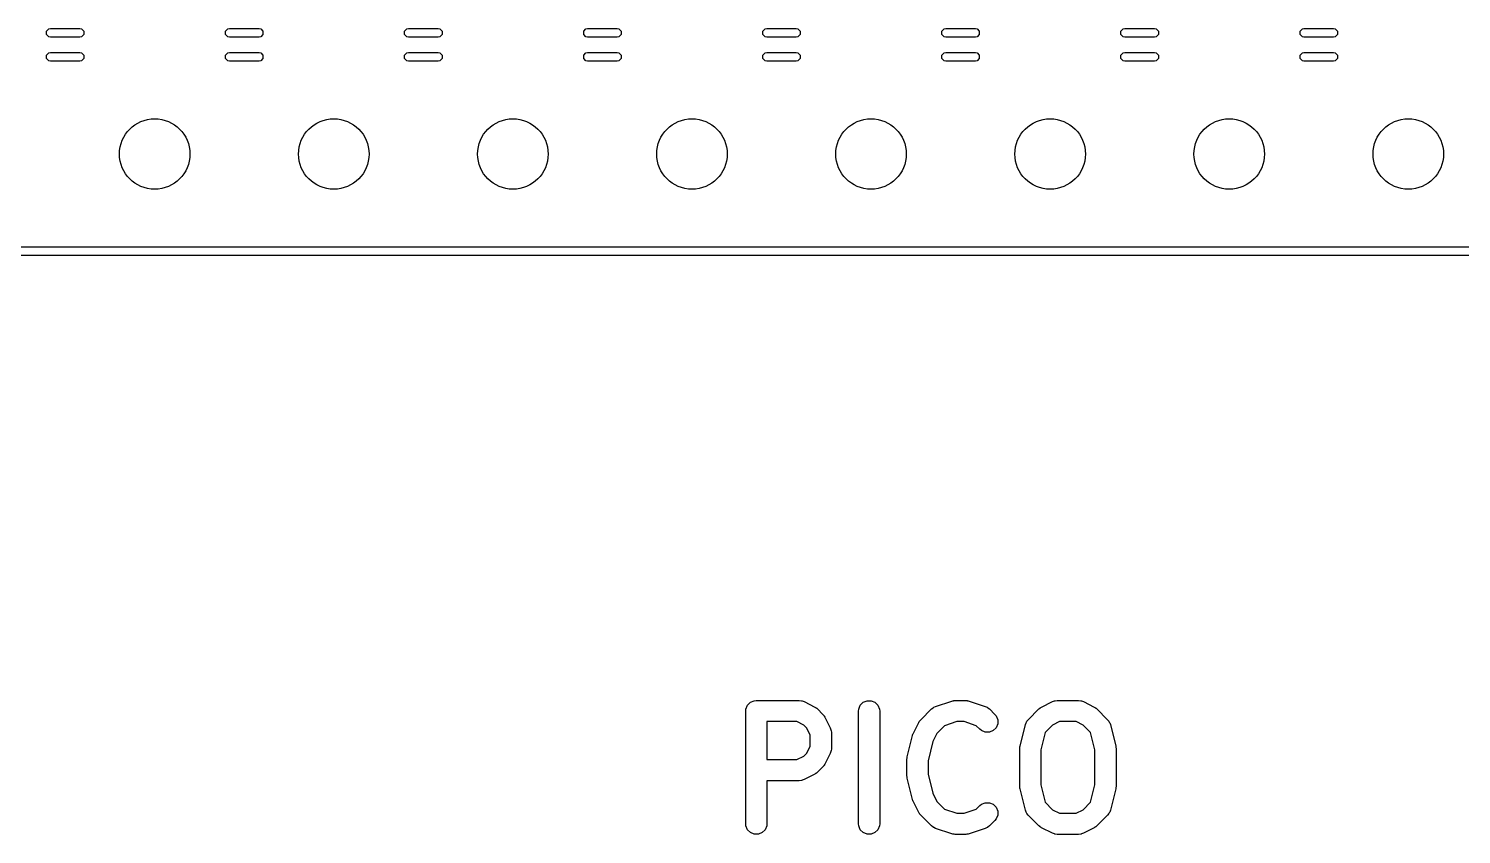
# Model space of a CAD drawing. Extents: x 90.4 to 161.7, y -143.1 to -81.8.
# Drawn here: x 120.51 to 140.83, y -124.06 to -112.62 of the extents above; entities that cross this region are included whole.
import ezdxf

# ---------------------------------------------------------------- set-up
doc = ezdxf.new("R2010")
doc.units = 0
doc.layers.add('BLACK', color=7, linetype='CONTINUOUS')

msp = doc.modelspace()

# ---------------------------------------------------------------- linework, layer by layer
at = {"layer": 'BLACK', "linetype": 'CONTINUOUS'}
for p, q in [((120.760328, -112.657978), (120.7928, -112.625506)), ((120.760328, -112.7039), (120.760328, -112.657978)), ((120.7928, -112.736372), (120.760328, -112.7039)), ((120.7928, -112.625506), (120.815761, -112.620939)), ((120.815761, -112.740939), (120.7928, -112.736372)), ((120.815761, -112.620939), (121.235761, -112.620939)), ((121.235761, -112.740939), (120.815761, -112.740939)), ((121.235761, -112.620939), (121.258722, -112.625506)), ((121.258722, -112.736372), (121.235761, -112.740939)), ((121.258722, -112.625506), (121.291194, -112.657978)), ((121.291194, -112.7039), (121.258722, -112.736372)), ((121.291194, -112.657978), (121.291194, -112.7039)), ((123.300328, -112.657978), (123.3328, -112.625506)), ((123.300328, -112.7039), (123.300328, -112.657978)), ((123.3328, -112.736372), (123.300328, -112.7039)), ((123.3328, -112.625506), (123.355761, -112.620939)), ((123.355761, -112.740939), (123.3328, -112.736372)), ((123.355761, -112.620939), (123.775761, -112.620939)), ((123.775761, -112.740939), (123.355761, -112.740939)), ((123.775761, -112.620939), (123.798722, -112.625506)), ((123.798722, -112.736372), (123.775761, -112.740939)), ((123.798722, -112.625506), (123.831194, -112.657978)), ((123.831194, -112.7039), (123.798722, -112.736372)), ((123.831194, -112.657978), (123.831194, -112.7039)), ((125.840328, -112.657978), (125.8728, -112.625506)), ((125.840328, -112.7039), (125.840328, -112.657978)), ((125.8728, -112.736372), (125.840328, -112.7039)), ((125.8728, -112.625506), (125.895761, -112.620939)), ((125.895761, -112.740939), (125.8728, -112.736372)), ((125.895761, -112.620939), (126.315761, -112.620939)), ((126.315761, -112.740939), (125.895761, -112.740939)), ((126.315761, -112.620939), (126.338722, -112.625506)), ((126.338722, -112.736372), (126.315761, -112.740939)), ((126.338722, -112.625506), (126.371194, -112.657978)), ((126.371194, -112.7039), (126.338722, -112.736372)), ((126.371194, -112.657978), (126.371194, -112.7039)), ((128.380328, -112.657978), (128.4128, -112.625506)), ((128.380328, -112.7039), (128.380328, -112.657978)), ((128.4128, -112.736372), (128.380328, -112.7039)), ((128.4128, -112.625506), (128.435761, -112.620939)), ((128.435761, -112.740939), (128.4128, -112.736372)), ((128.435761, -112.620939), (128.855761, -112.620939)), ((128.855761, -112.740939), (128.435761, -112.740939)), ((128.855761, -112.620939), (128.878722, -112.625506)), ((128.878722, -112.736372), (128.855761, -112.740939)), ((128.878722, -112.625506), (128.911194, -112.657978)), ((128.911194, -112.7039), (128.878722, -112.736372)), ((128.911194, -112.657978), (128.911194, -112.7039)), ((130.920328, -112.657978), (130.9528, -112.625506)), ((130.920328, -112.7039), (130.920328, -112.657978)), ((130.9528, -112.736372), (130.920328, -112.7039)), ((130.9528, -112.625506), (130.975761, -112.620939)), ((130.975761, -112.740939), (130.9528, -112.736372)), ((130.975761, -112.620939), (131.395761, -112.620939)), ((131.395761, -112.740939), (130.975761, -112.740939)), ((131.395761, -112.620939), (131.418722, -112.625506)), ((131.418722, -112.736372), (131.395761, -112.740939)), ((131.418722, -112.625506), (131.451194, -112.657978)), ((131.451194, -112.7039), (131.418722, -112.736372)), ((131.451194, -112.657978), (131.451194, -112.7039)), ((133.460328, -112.657978), (133.4928, -112.625506)), ((133.460328, -112.7039), (133.460328, -112.657978)), ((133.4928, -112.736372), (133.460328, -112.7039)), ((133.4928, -112.625506), (133.515761, -112.620939)), ((133.515761, -112.740939), (133.4928, -112.736372)), ((133.515761, -112.620939), (133.935761, -112.620939)), ((133.935761, -112.740939), (133.515761, -112.740939)), ((133.935761, -112.620939), (133.958722, -112.625506)), ((133.958722, -112.736372), (133.935761, -112.740939)), ((133.958722, -112.625506), (133.991194, -112.657978)), ((133.991194, -112.7039), (133.958722, -112.736372)), ((133.991194, -112.657978), (133.991194, -112.7039)), ((136.000328, -112.657978), (136.0328, -112.625506)), ((136.000328, -112.7039), (136.000328, -112.657978)), ((136.0328, -112.736372), (136.000328, -112.7039)), ((136.0328, -112.625506), (136.055761, -112.620939)), ((136.055761, -112.740939), (136.0328, -112.736372)), ((136.055761, -112.620939), (136.475761, -112.620939)), ((136.475761, -112.740939), (136.055761, -112.740939)), ((136.475761, -112.620939), (136.498722, -112.625506)), ((136.498722, -112.736372), (136.475761, -112.740939)), ((136.498722, -112.625506), (136.531194, -112.657978)), ((136.531194, -112.7039), (136.498722, -112.736372)), ((136.531194, -112.657978), (136.531194, -112.7039)), ((138.540328, -112.657978), (138.5728, -112.625506)), ((138.540328, -112.7039), (138.540328, -112.657978)), ((138.5728, -112.736372), (138.540328, -112.7039)), ((138.5728, -112.625506), (138.595761, -112.620939)), ((138.595761, -112.740939), (138.5728, -112.736372)), ((138.595761, -112.620939), (139.015761, -112.620939)), ((139.015761, -112.740939), (138.595761, -112.740939)), ((139.015761, -112.620939), (139.038722, -112.625506)), ((139.038722, -112.736372), (139.015761, -112.740939)), ((139.038722, -112.625506), (139.071194, -112.657978)), ((139.071194, -112.7039), (139.038722, -112.736372)), ((139.071194, -112.657978), (139.071194, -112.7039)), ((120.760328, -112.997978), (120.7928, -112.965506)), ((120.7928, -112.965506), (120.815761, -112.960939)), ((120.815761, -112.960939), (121.235761, -112.960939)), ((121.235761, -112.960939), (121.258722, -112.965506)), ((121.258722, -112.965506), (121.291194, -112.997978)), ((123.300328, -112.997978), (123.3328, -112.965506)), ((123.3328, -112.965506), (123.355761, -112.960939)), ((123.355761, -112.960939), (123.775761, -112.960939)), ((123.775761, -112.960939), (123.798722, -112.965506)), ((123.798722, -112.965506), (123.831194, -112.997978)), ((125.840328, -112.997978), (125.8728, -112.965506)), ((125.8728, -112.965506), (125.895761, -112.960939)), ((125.895761, -112.960939), (126.315761, -112.960939)), ((126.315761, -112.960939), (126.338722, -112.965506)), ((126.338722, -112.965506), (126.371194, -112.997978)), ((128.380328, -112.997978), (128.4128, -112.965506)), ((128.4128, -112.965506), (128.435761, -112.960939)), ((128.435761, -112.960939), (128.855761, -112.960939)), ((128.855761, -112.960939), (128.878722, -112.965506)), ((128.878722, -112.965506), (128.911194, -112.997978)), ((130.920328, -112.997978), (130.9528, -112.965506)), ((130.9528, -112.965506), (130.975761, -112.960939)), ((130.975761, -112.960939), (131.395761, -112.960939)), ((131.395761, -112.960939), (131.418722, -112.965506)), ((131.418722, -112.965506), (131.451194, -112.997978)), ((133.460328, -112.997978), (133.4928, -112.965506)), ((133.4928, -112.965506), (133.515761, -112.960939)), ((133.515761, -112.960939), (133.935761, -112.960939)), ((133.935761, -112.960939), (133.958722, -112.965506)), ((133.958722, -112.965506), (133.991194, -112.997978)), ((136.000328, -112.997978), (136.0328, -112.965506)), ((136.0328, -112.965506), (136.055761, -112.960939)), ((136.055761, -112.960939), (136.475761, -112.960939)), ((136.475761, -112.960939), (136.498722, -112.965506)), ((136.498722, -112.965506), (136.531194, -112.997978)), ((138.540328, -112.997978), (138.5728, -112.965506)), ((138.5728, -112.965506), (138.595761, -112.960939)), ((138.595761, -112.960939), (139.015761, -112.960939)), ((139.015761, -112.960939), (139.038722, -112.965506)), ((139.038722, -112.965506), (139.071194, -112.997978)), ((120.760328, -113.0439), (120.760328, -112.997978)), ((120.7928, -113.076372), (120.760328, -113.0439)), ((120.815761, -113.080939), (120.7928, -113.076372)), ((121.235761, -113.080939), (120.815761, -113.080939)), ((121.258722, -113.076372), (121.235761, -113.080939)), ((121.291194, -113.0439), (121.258722, -113.076372)), ((121.291194, -112.997978), (121.291194, -113.0439)), ((123.300328, -113.0439), (123.300328, -112.997978)), ((123.3328, -113.076372), (123.300328, -113.0439)), ((123.355761, -113.080939), (123.3328, -113.076372)), ((123.775761, -113.080939), (123.355761, -113.080939)), ((123.798722, -113.076372), (123.775761, -113.080939)), ((123.831194, -113.0439), (123.798722, -113.076372)), ((123.831194, -112.997978), (123.831194, -113.0439)), ((125.840328, -113.0439), (125.840328, -112.997978)), ((125.8728, -113.076372), (125.840328, -113.0439)), ((125.895761, -113.080939), (125.8728, -113.076372)), ((126.315761, -113.080939), (125.895761, -113.080939)), ((126.338722, -113.076372), (126.315761, -113.080939)), ((126.371194, -113.0439), (126.338722, -113.076372)), ((126.371194, -112.997978), (126.371194, -113.0439)), ((128.380328, -113.0439), (128.380328, -112.997978)), ((128.4128, -113.076372), (128.380328, -113.0439)), ((128.435761, -113.080939), (128.4128, -113.076372)), ((128.855761, -113.080939), (128.435761, -113.080939)), ((128.878722, -113.076372), (128.855761, -113.080939)), ((128.911194, -113.0439), (128.878722, -113.076372)), ((128.911194, -112.997978), (128.911194, -113.0439)), ((130.920328, -113.0439), (130.920328, -112.997978)), ((130.9528, -113.076372), (130.920328, -113.0439)), ((130.975761, -113.080939), (130.9528, -113.076372)), ((131.395761, -113.080939), (130.975761, -113.080939)), ((131.418722, -113.076372), (131.395761, -113.080939)), ((131.451194, -113.0439), (131.418722, -113.076372)), ((131.451194, -112.997978), (131.451194, -113.0439)), ((133.460328, -113.0439), (133.460328, -112.997978)), ((133.4928, -113.076372), (133.460328, -113.0439)), ((133.515761, -113.080939), (133.4928, -113.076372)), ((133.935761, -113.080939), (133.515761, -113.080939)), ((133.958722, -113.076372), (133.935761, -113.080939)), ((133.991194, -113.0439), (133.958722, -113.076372)), ((133.991194, -112.997978), (133.991194, -113.0439)), ((136.000328, -113.0439), (136.000328, -112.997978)), ((136.0328, -113.076372), (136.000328, -113.0439)), ((136.055761, -113.080939), (136.0328, -113.076372)), ((136.475761, -113.080939), (136.055761, -113.080939)), ((136.498722, -113.076372), (136.475761, -113.080939)), ((136.531194, -113.0439), (136.498722, -113.076372)), ((136.531194, -112.997978), (136.531194, -113.0439)), ((138.540328, -113.0439), (138.540328, -112.997978)), ((138.5728, -113.076372), (138.540328, -113.0439)), ((138.595761, -113.080939), (138.5728, -113.076372)), ((139.015761, -113.080939), (138.595761, -113.080939)), ((139.038722, -113.076372), (139.015761, -113.080939)), ((139.071194, -113.0439), (139.038722, -113.076372)), ((139.071194, -112.997978), (139.071194, -113.0439)), ((111.422241, -115.720939), (156.029281, -115.720939)), ((156.029281, -115.840939), (111.422241, -115.840939)), ((130.678362, -122.309337), (130.681244, -122.280073)), ((130.678362, -123.909337), (130.678362, -122.309337)), ((130.681244, -122.280073), (130.703642, -122.226001)), ((130.703642, -122.226001), (130.745026, -122.184617)), ((130.745026, -122.184617), (130.799098, -122.162219)), ((130.799098, -122.162219), (130.828362, -122.159337)), ((130.828362, -122.159337), (131.437886, -122.159337)), ((131.437886, -122.159337), (131.46715, -122.162219)), ((131.46715, -122.162219), (131.472128, -122.164281)), ((131.472128, -122.164281), (131.477504, -122.164663)), ((131.477504, -122.164663), (131.504968, -122.175173)), ((131.504968, -122.175173), (131.657349, -122.251363)), ((131.657349, -122.251363), (131.669943, -122.259291)), ((131.669943, -122.259291), (131.673603, -122.260807)), ((131.673603, -122.260807), (131.677723, -122.264188)), ((131.677723, -122.264188), (131.682234, -122.267028)), ((131.682234, -122.267028), (131.684828, -122.270019)), ((131.684828, -122.270019), (131.696334, -122.279462)), ((131.696334, -122.279462), (131.772524, -122.355653)), ((132.278362, -122.309337), (132.281244, -122.280073)), ((132.278362, -123.909337), (132.278362, -122.309337)), ((132.281244, -122.280073), (132.303642, -122.226001)), ((132.303642, -122.226001), (132.345026, -122.184617)), ((132.345026, -122.184617), (132.399098, -122.162219)), ((132.399098, -122.162219), (132.457626, -122.162219)), ((132.457626, -122.162219), (132.511698, -122.184617)), ((132.511698, -122.184617), (132.553082, -122.226001)), ((132.553082, -122.226001), (132.57548, -122.280073)), ((132.57548, -122.280073), (132.578362, -122.309337)), ((132.578362, -122.309337), (132.578362, -123.909337)), ((133.160391, -122.431842), (133.312772, -122.279461)), ((133.312772, -122.279461), (133.335502, -122.260806)), ((133.335502, -122.260806), (133.340483, -122.258742)), ((133.340483, -122.258742), (133.344553, -122.255213)), ((133.344553, -122.255213), (133.371404, -122.243224)), ((133.371404, -122.243224), (133.599976, -122.167034)), ((133.599976, -122.167034), (133.614488, -122.163734)), ((133.614488, -122.163734), (133.618146, -122.162219)), ((133.618146, -122.162219), (133.623448, -122.161696)), ((133.623448, -122.161696), (133.62865, -122.160514)), ((133.62865, -122.160514), (133.632604, -122.160795)), ((133.632604, -122.160795), (133.64741, -122.159337)), ((133.64741, -122.159337), (133.799791, -122.159337)), ((133.799791, -122.159337), (133.814596, -122.160795)), ((133.814596, -122.160795), (133.818551, -122.160514)), ((133.818551, -122.160514), (133.823752, -122.161696)), ((133.823752, -122.161696), (133.829055, -122.162219)), ((133.829055, -122.162219), (133.832712, -122.163734)), ((133.832712, -122.163734), (133.847225, -122.167034)), ((133.847225, -122.167034), (134.075796, -122.243224)), ((134.075796, -122.243224), (134.102647, -122.255213)), ((134.102647, -122.255213), (134.106717, -122.258743)), ((134.106717, -122.258743), (134.111697, -122.260806)), ((134.111697, -122.260806), (134.134428, -122.279461)), ((134.134428, -122.279461), (134.210619, -122.355652)), ((134.684201, -122.431842), (134.836582, -122.279461)), ((134.836582, -122.279461), (134.848088, -122.270017)), ((134.848088, -122.270017), (134.850681, -122.267028)), ((134.850681, -122.267028), (134.855186, -122.264191)), ((134.855186, -122.264191), (134.859312, -122.260806)), ((134.859312, -122.260806), (134.862975, -122.259288)), ((134.862975, -122.259288), (134.875566, -122.251363)), ((134.875566, -122.251363), (135.027947, -122.175173)), ((135.027947, -122.175173), (135.055411, -122.164663)), ((135.055411, -122.164663), (135.060786, -122.164281)), ((135.060786, -122.164281), (135.065765, -122.162219)), ((135.065765, -122.162219), (135.095029, -122.159337)), ((135.095029, -122.159337), (135.399791, -122.159337)), ((135.399791, -122.159337), (135.429055, -122.162219)), ((135.429055, -122.162219), (135.434033, -122.164281)), ((135.434033, -122.164281), (135.439409, -122.164663)), ((135.439409, -122.164663), (135.466873, -122.175173)), ((135.466873, -122.175173), (135.619254, -122.251363)), ((135.619254, -122.251363), (135.631845, -122.259289)), ((135.631845, -122.259289), (135.635507, -122.260806)), ((135.635507, -122.260806), (135.639629, -122.264189)), ((135.639629, -122.264189), (135.644139, -122.267028)), ((135.644139, -122.267028), (135.646733, -122.270019)), ((135.646733, -122.270019), (135.658238, -122.279461)), ((135.658238, -122.279461), (135.810619, -122.431842)), ((131.402476, -122.459337), (130.978362, -122.459337)), ((130.978362, -122.459337), (130.978362, -122.997432)), ((131.501412, -122.508804), (131.402476, -122.459337)), ((131.543178, -122.550571), (131.501412, -122.508804)), ((131.772524, -122.355653), (131.781962, -122.367153)), ((131.781962, -122.367153), (131.784956, -122.36975)), ((131.784956, -122.36975), (131.787796, -122.374262)), ((131.787796, -122.374262), (131.791179, -122.378384)), ((131.791179, -122.378384), (131.792695, -122.382045)), ((131.792695, -122.382045), (131.800621, -122.394636)), ((131.800621, -122.394636), (131.876812, -122.547016)), ((133.056103, -122.623207), (133.132293, -122.470826)), ((133.132293, -122.470826), (133.140219, -122.458234)), ((133.140219, -122.458234), (133.141736, -122.454573)), ((133.141736, -122.454573), (133.145119, -122.45045)), ((133.145119, -122.45045), (133.147958, -122.445941)), ((133.147958, -122.445941), (133.150949, -122.443346)), ((133.150949, -122.443346), (133.160391, -122.431842)), ((133.499864, -122.516632), (133.389735, -122.626761)), ((133.671753, -122.459337), (133.499864, -122.516632)), ((133.775448, -122.459337), (133.671753, -122.459337)), ((133.947335, -122.516632), (133.775448, -122.459337)), ((133.998487, -122.567784), (133.947335, -122.516632)), ((134.210619, -122.355652), (134.229274, -122.378382)), ((134.229274, -122.378382), (134.251671, -122.432455)), ((134.251671, -122.490981), (134.229274, -122.545053)), ((134.251671, -122.432455), (134.251671, -122.490981)), ((134.568555, -122.806289), (134.644746, -122.501527)), ((134.644746, -122.501527), (134.654639, -122.473836)), ((134.654639, -122.473836), (134.661278, -122.464874)), ((134.661278, -122.464874), (134.665546, -122.454573)), ((134.665546, -122.454573), (134.684201, -122.431842)), ((135.031501, -122.508805), (134.92571, -122.614596)), ((135.130439, -122.459337), (135.031501, -122.508805)), ((135.364381, -122.459337), (135.130439, -122.459337)), ((135.463318, -122.508805), (135.364381, -122.459337)), ((135.569108, -122.614595), (135.463318, -122.508805)), ((135.810619, -122.431842), (135.829274, -122.454572)), ((135.829274, -122.454572), (135.833542, -122.464877)), ((135.833542, -122.464877), (135.840181, -122.473837)), ((135.840181, -122.473837), (135.850074, -122.501528)), ((135.850074, -122.501528), (135.926264, -122.80629)), ((131.592648, -122.649509), (131.543178, -122.550571)), ((131.592648, -122.807259), (131.592648, -122.649509)), ((131.876812, -122.547016), (131.887321, -122.57448)), ((131.887321, -122.57448), (131.887702, -122.579854)), ((131.887702, -122.579854), (131.889766, -122.584835)), ((131.889766, -122.584835), (131.892648, -122.614099)), ((131.892648, -122.614099), (131.892648, -122.84267)), ((132.968555, -122.95867), (133.044746, -122.653908)), ((133.044746, -122.653908), (133.045516, -122.651752)), ((133.045516, -122.651752), (133.045593, -122.650671)), ((133.045593, -122.650671), (133.050252, -122.638496)), ((133.050252, -122.638496), (133.054639, -122.626217)), ((133.054639, -122.626217), (133.055284, -122.625345)), ((133.055284, -122.625345), (133.056103, -122.623207)), ((133.389735, -122.626761), (133.331794, -122.742644)), ((134.021217, -122.586439), (133.998487, -122.567784)), ((134.07529, -122.608836), (134.021217, -122.586439)), ((134.133816, -122.608836), (134.07529, -122.608836)), ((134.187888, -122.586439), (134.133816, -122.608836)), ((134.229274, -122.545053), (134.187888, -122.586439)), ((134.92571, -122.614596), (134.864076, -122.861135)), ((135.630743, -122.861137), (135.569108, -122.614595)), ((131.501412, -122.947964), (131.543178, -122.906197)), ((131.543178, -122.906197), (131.592648, -122.807259)), ((131.876812, -122.909753), (131.800621, -123.062133)), ((131.887321, -122.882289), (131.876812, -122.909753)), ((131.887702, -122.876914), (131.887321, -122.882289)), ((131.889766, -122.871934), (131.887702, -122.876914)), ((131.892648, -122.84267), (131.889766, -122.871934)), ((133.331794, -122.742644), (133.264076, -123.013516)), ((134.564076, -122.84267), (134.564578, -122.837566)), ((134.564076, -123.376004), (134.564076, -122.84267)), ((134.564253, -122.835379), (134.565872, -122.824427)), ((134.564578, -122.837566), (134.564253, -122.835379)), ((134.565872, -122.824427), (134.566958, -122.813406)), ((134.566958, -122.813406), (134.567804, -122.811361)), ((134.567804, -122.811361), (134.568555, -122.806289)), ((134.864076, -122.861135), (134.864076, -123.357538)), ((135.630743, -123.357536), (135.630743, -122.861137)), ((135.926264, -122.80629), (135.927013, -122.811361)), ((135.927013, -122.811361), (135.927861, -122.813406)), ((135.927861, -122.813406), (135.928946, -122.824428)), ((135.928946, -122.824428), (135.930566, -122.835379)), ((135.930566, -122.835379), (135.93024, -122.837566)), ((135.93024, -122.837566), (135.930743, -122.84267)), ((135.930743, -122.84267), (135.930743, -123.376004)), ((130.978362, -122.997432), (131.402476, -122.997432)), ((131.402476, -122.997432), (131.501412, -122.947964)), ((131.772524, -123.101116), (131.696334, -123.177307)), ((131.781962, -123.089615), (131.772524, -123.101116)), ((131.784956, -123.087019), (131.781962, -123.089615)), ((131.787796, -123.082506), (131.784956, -123.087019)), ((131.791179, -123.078385), (131.787796, -123.082506)), ((131.792695, -123.074723), (131.791179, -123.078385)), ((131.800621, -123.062133), (131.792695, -123.074723)), ((132.964076, -122.995051), (132.964578, -122.989947)), ((132.964076, -123.223623), (132.964076, -122.995051)), ((132.964253, -122.98776), (132.965872, -122.976808)), ((132.964578, -122.989947), (132.964253, -122.98776)), ((132.965872, -122.976808), (132.966958, -122.965787)), ((132.966958, -122.965787), (132.967804, -122.963742)), ((132.967804, -122.963742), (132.968555, -122.95867)), ((133.264076, -123.013516), (133.264076, -123.205157)), ((131.437886, -123.297432), (130.978362, -123.297432)), ((130.978362, -123.297432), (130.978362, -123.909337)), ((131.46715, -123.29455), (131.437886, -123.297432)), ((131.472128, -123.292487), (131.46715, -123.29455)), ((131.477504, -123.292106), (131.472128, -123.292487)), ((131.504968, -123.281596), (131.477504, -123.292106)), ((131.657349, -123.205406), (131.504968, -123.281596)), ((131.669943, -123.197477), (131.657349, -123.205406)), ((131.673603, -123.195962), (131.669943, -123.197477)), ((131.677723, -123.19258), (131.673603, -123.195962)), ((131.682234, -123.189741), (131.677723, -123.19258)), ((131.684828, -123.186749), (131.682234, -123.189741)), ((131.696334, -123.177307), (131.684828, -123.186749)), ((132.964578, -123.228726), (132.964076, -123.223623)), ((132.964253, -123.230914), (132.964578, -123.228726)), ((132.965872, -123.241865), (132.964253, -123.230914)), ((132.966958, -123.252887), (132.965872, -123.241865)), ((132.967804, -123.254931), (132.966958, -123.252887)), ((132.968555, -123.260004), (132.967804, -123.254931)), ((133.044746, -123.564766), (132.968555, -123.260004)), ((133.264076, -123.205157), (133.331794, -123.476029)), ((133.331794, -123.476029), (133.389735, -123.591912)), ((134.564578, -123.381107), (134.564076, -123.376004)), ((134.564253, -123.383295), (134.564578, -123.381107)), ((134.565872, -123.394246), (134.564253, -123.383295)), ((134.566958, -123.405268), (134.565872, -123.394246)), ((134.567804, -123.407312), (134.566958, -123.405268)), ((134.568555, -123.412385), (134.567804, -123.407312)), ((134.644746, -123.717147), (134.568555, -123.412385)), ((134.864076, -123.357538), (134.92571, -123.604077)), ((135.569108, -123.604078), (135.630743, -123.357536)), ((135.926264, -123.412384), (135.850074, -123.717146)), ((135.927013, -123.407312), (135.926264, -123.412384)), ((135.927861, -123.405268), (135.927013, -123.407312)), ((135.928946, -123.394245), (135.927861, -123.405268)), ((135.930566, -123.383295), (135.928946, -123.394245)), ((135.930743, -123.376004), (135.93024, -123.381107)), ((135.93024, -123.381107), (135.930566, -123.383295)), ((133.045516, -123.566921), (133.044746, -123.564766)), ((133.045593, -123.568003), (133.045516, -123.566921)), ((133.050252, -123.580177), (133.045593, -123.568003)), ((133.054639, -123.592457), (133.050252, -123.580177)), ((133.055284, -123.593328), (133.054639, -123.592457)), ((133.056103, -123.595467), (133.055284, -123.593328)), ((133.132293, -123.747848), (133.056103, -123.595467)), ((133.140219, -123.760439), (133.132293, -123.747848)), ((133.389735, -123.591912), (133.499864, -123.702041)), ((133.499864, -123.702041), (133.671753, -123.759337)), ((133.775448, -123.759337), (133.947335, -123.702041)), ((133.947335, -123.702041), (133.998487, -123.65089)), ((133.998487, -123.65089), (134.021217, -123.632235)), ((134.021217, -123.632235), (134.07529, -123.609838)), ((134.07529, -123.609838), (134.133816, -123.609838)), ((134.133816, -123.609838), (134.187888, -123.632235)), ((134.187888, -123.632235), (134.229274, -123.673621)), ((134.229274, -123.673621), (134.251671, -123.727693)), ((134.251671, -123.727693), (134.251671, -123.786219)), ((134.654639, -123.744838), (134.644746, -123.717147)), ((134.661278, -123.753799), (134.654639, -123.744838)), ((134.92571, -123.604077), (135.031501, -123.709868)), ((135.031501, -123.709868), (135.130439, -123.759337)), ((135.364381, -123.759337), (135.463318, -123.709868)), ((135.463318, -123.709868), (135.569108, -123.604078)), ((135.840181, -123.744837), (135.833542, -123.753796)), ((135.850074, -123.717146), (135.840181, -123.744837)), ((130.681244, -123.938601), (130.678362, -123.909337)), ((130.703642, -123.992673), (130.681244, -123.938601)), ((130.97548, -123.938601), (130.953082, -123.992673)), ((130.978362, -123.909337), (130.97548, -123.938601)), ((132.281244, -123.938601), (132.278362, -123.909337)), ((132.303642, -123.992673), (132.281244, -123.938601)), ((132.57548, -123.938601), (132.553082, -123.992673)), ((132.578362, -123.909337), (132.57548, -123.938601)), ((133.141736, -123.764101), (133.140219, -123.760439)), ((133.145119, -123.768223), (133.141736, -123.764101)), ((133.147958, -123.772733), (133.145119, -123.768223)), ((133.150949, -123.775327), (133.147958, -123.772733)), ((133.160391, -123.786832), (133.150949, -123.775327)), ((133.312772, -123.939213), (133.160391, -123.786832)), ((133.335502, -123.957868), (133.312772, -123.939213)), ((133.671753, -123.759337), (133.775448, -123.759337)), ((134.134428, -123.939213), (134.111697, -123.957868)), ((134.210619, -123.863022), (134.134428, -123.939213)), ((134.229274, -123.840292), (134.210619, -123.863022)), ((134.251671, -123.786219), (134.229274, -123.840292)), ((134.665546, -123.764101), (134.661278, -123.753799)), ((134.684201, -123.786832), (134.665546, -123.764101)), ((134.836582, -123.939213), (134.684201, -123.786832)), ((134.848088, -123.948656), (134.836582, -123.939213)), ((134.850681, -123.951646), (134.848088, -123.948656)), ((134.855186, -123.954482), (134.850681, -123.951646)), ((135.130439, -123.759337), (135.364381, -123.759337)), ((135.644139, -123.951646), (135.639629, -123.954484)), ((135.646733, -123.948654), (135.644139, -123.951646)), ((135.658238, -123.939213), (135.646733, -123.948654)), ((135.810619, -123.786832), (135.658238, -123.939213)), ((135.829274, -123.764102), (135.810619, -123.786832)), ((135.833542, -123.753796), (135.829274, -123.764102)), ((130.745026, -124.034057), (130.703642, -123.992673)), ((130.799098, -124.056455), (130.745026, -124.034057)), ((130.857626, -124.056455), (130.799098, -124.056455)), ((130.911698, -124.034057), (130.857626, -124.056455)), ((130.953082, -123.992673), (130.911698, -124.034057)), ((132.345026, -124.034057), (132.303642, -123.992673)), ((132.399098, -124.056455), (132.345026, -124.034057)), ((132.457626, -124.056455), (132.399098, -124.056455)), ((132.511698, -124.034057), (132.457626, -124.056455)), ((132.553082, -123.992673), (132.511698, -124.034057)), ((133.340483, -123.959931), (133.335502, -123.957868)), ((133.344553, -123.963461), (133.340483, -123.959931)), ((133.371404, -123.97545), (133.344553, -123.963461)), ((133.599976, -124.05164), (133.371404, -123.97545)), ((133.614488, -124.054939), (133.599976, -124.05164)), ((133.618146, -124.056455), (133.614488, -124.054939)), ((133.623448, -124.056977), (133.618146, -124.056455)), ((133.62865, -124.05816), (133.623448, -124.056977)), ((133.632604, -124.057878), (133.62865, -124.05816)), ((133.64741, -124.059337), (133.632604, -124.057878)), ((133.799791, -124.059337), (133.64741, -124.059337)), ((133.814596, -124.057878), (133.799791, -124.059337)), ((133.818551, -124.05816), (133.814596, -124.057878)), ((133.823752, -124.056977), (133.818551, -124.05816)), ((133.829055, -124.056455), (133.823752, -124.056977)), ((133.832712, -124.054939), (133.829055, -124.056455)), ((133.847225, -124.05164), (133.832712, -124.054939)), ((134.075796, -123.97545), (133.847225, -124.05164)), ((134.102647, -123.963461), (134.075796, -123.97545)), ((134.106717, -123.95993), (134.102647, -123.963461)), ((134.111697, -123.957868), (134.106717, -123.95993)), ((134.859312, -123.957868), (134.855186, -123.954482)), ((134.862975, -123.959385), (134.859312, -123.957868)), ((134.875566, -123.967311), (134.862975, -123.959385)), ((135.027947, -124.043501), (134.875566, -123.967311)), ((135.055411, -124.054011), (135.027947, -124.043501)), ((135.060786, -124.054392), (135.055411, -124.054011)), ((135.065765, -124.056455), (135.060786, -124.054392)), ((135.095029, -124.059337), (135.065765, -124.056455)), ((135.399791, -124.059337), (135.095029, -124.059337)), ((135.429055, -124.056455), (135.399791, -124.059337)), ((135.434033, -124.054392), (135.429055, -124.056455)), ((135.439409, -124.054011), (135.434033, -124.054392)), ((135.466873, -124.043501), (135.439409, -124.054011)), ((135.619254, -123.967311), (135.466873, -124.043501)), ((135.631845, -123.959384), (135.619254, -123.967311)), ((135.635507, -123.957868), (135.631845, -123.959384)), ((135.639629, -123.954484), (135.635507, -123.957868))]:
    msp.add_line(p, q, dxfattribs=at)
at = {"layer": 'BLACK'}
for centre in [(122.295761, -114.400939), (122.295761, -114.400939), (124.835761, -114.400939), (124.835761, -114.400939), (127.375761, -114.400939), (127.375761, -114.400939), (129.915761, -114.400939), (129.915761, -114.400939), (132.455761, -114.400939), (132.455761, -114.400939), (134.995761, -114.400939), (134.995761, -114.400939), (137.535761, -114.400939), (137.535761, -114.400939), (140.075761, -114.400939), (140.075761, -114.400939)]:
    msp.add_circle(centre, 0.5, dxfattribs=at)

doc.saveas('drawing.dxf')
